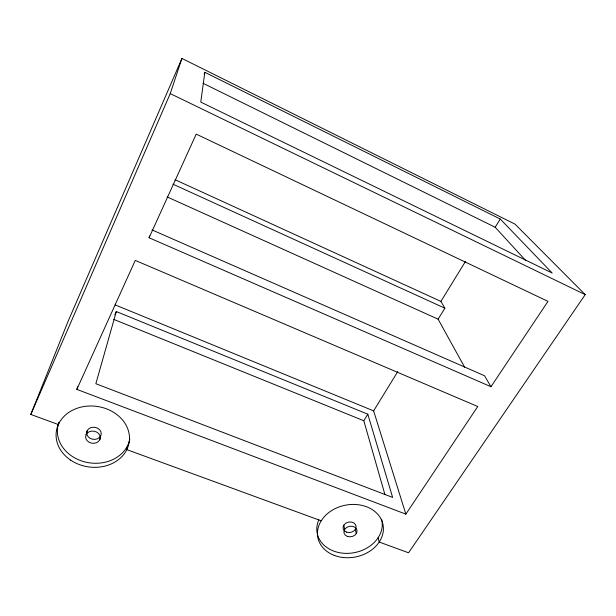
<?xml version="1.0" encoding="UTF-8"?>
<svg xmlns="http://www.w3.org/2000/svg" width="616" height="616" viewBox="0 0 616 616"><rect width="100%" height="100%" fill="white"/><g stroke="black" fill="none" stroke-linecap="round" stroke-linejoin="round"><path stroke-width="0.92" d="M204.835 72.303L200.778 102.079L552.182 273.027L500.269 219.034L204.835 72.303L204.112 73.928M127.574 445.676L126.827 449.626L321.221 520.805M149.087 237.776L196.219 134.119L547.986 301.37L490.967 386.725L149.087 237.776L149.534 235.943M99.784 439.716A7.361 6.106 8 0 0 91.838 431.092A7.361 6.106 8 0 0 87.218 440.771A7.361 6.106 8 0 0 99.784 439.716L100.739 435.812A7.307 6.075 8.1 0 0 92.862 427.227A7.307 6.075 8.1 0 0 88.265 436.86A7.307 6.075 8.1 0 0 100.739 435.812M86.094 434.703L87.156 430.823M116.316 311.542L95.85 383.722L392.638 497.428L367.821 414.198L116.316 311.542L114.799 314.876M76.838 389.381L135.258 260.399L477.739 406.522L405.859 514.129L76.838 389.381L77.716 386.64M59.121 422.245L58.351 424.547L30.8 414.46L170.239 93.617L181.928 58.428L515.03 224.132L585.2 294.64L408.554 552.791L379.194 542.034L378.101 537.745M30.8 414.46L67.876 321.814L181.928 58.428M384.931 494.61L363.81 420.743L367.821 414.198M405.859 514.129L373.619 410.88L397.805 371.533M464.633 367.182L438.099 319.173L444.891 308.2L440.91 301.409L465.488 261.407M525.741 260.568L495.179 227.258L500.269 219.034M113.791 319.396L363.81 420.743M115.076 304.858L373.619 410.88M151.99 229.907L484.523 375.745L490.967 386.725M167.175 196.943L438.099 319.173M172.904 184.161L444.891 308.2M174.983 179.672L440.91 301.409M170.239 93.617L585.2 294.64M203.088 83.299L495.179 227.258M355.34 529.383L356.271 533.649M343.82 525.148L344.683 529.398M381.581 519.157A32.979 26.265 -11.1 0 1 347.162 553.376A32.979 26.265 -11.1 0 1 318.772 519.904M129.799 439A36.544 30.377 8.1 0 1 85.678 462.123A36.544 30.377 8.1 0 1 58.959 422.368M334.203 555.363A33.21 26.38 -11.1 0 0 383.406 528.497A33.21 26.38 -11.1 0 0 333.664 509.393A33.21 26.38 -11.1 0 0 334.203 555.363M70.624 460.129A36.829 30.546 8 0 0 129.221 442.049A36.829 30.546 8 0 0 78.517 407.815A36.829 30.546 8 0 0 70.624 460.129M347.324 536.39A6.645 5.274 -11.1 0 0 357.08 530.923A6.645 5.274 -11.1 0 0 347.054 527.211A6.645 5.274 -11.1 0 0 347.324 536.39M346.446 532.116A6.591 5.251 -11.1 0 0 356.133 526.672A6.591 5.251 -11.1 0 0 346.184 522.976A6.591 5.251 -11.1 0 0 346.446 532.116"/></g></svg>
